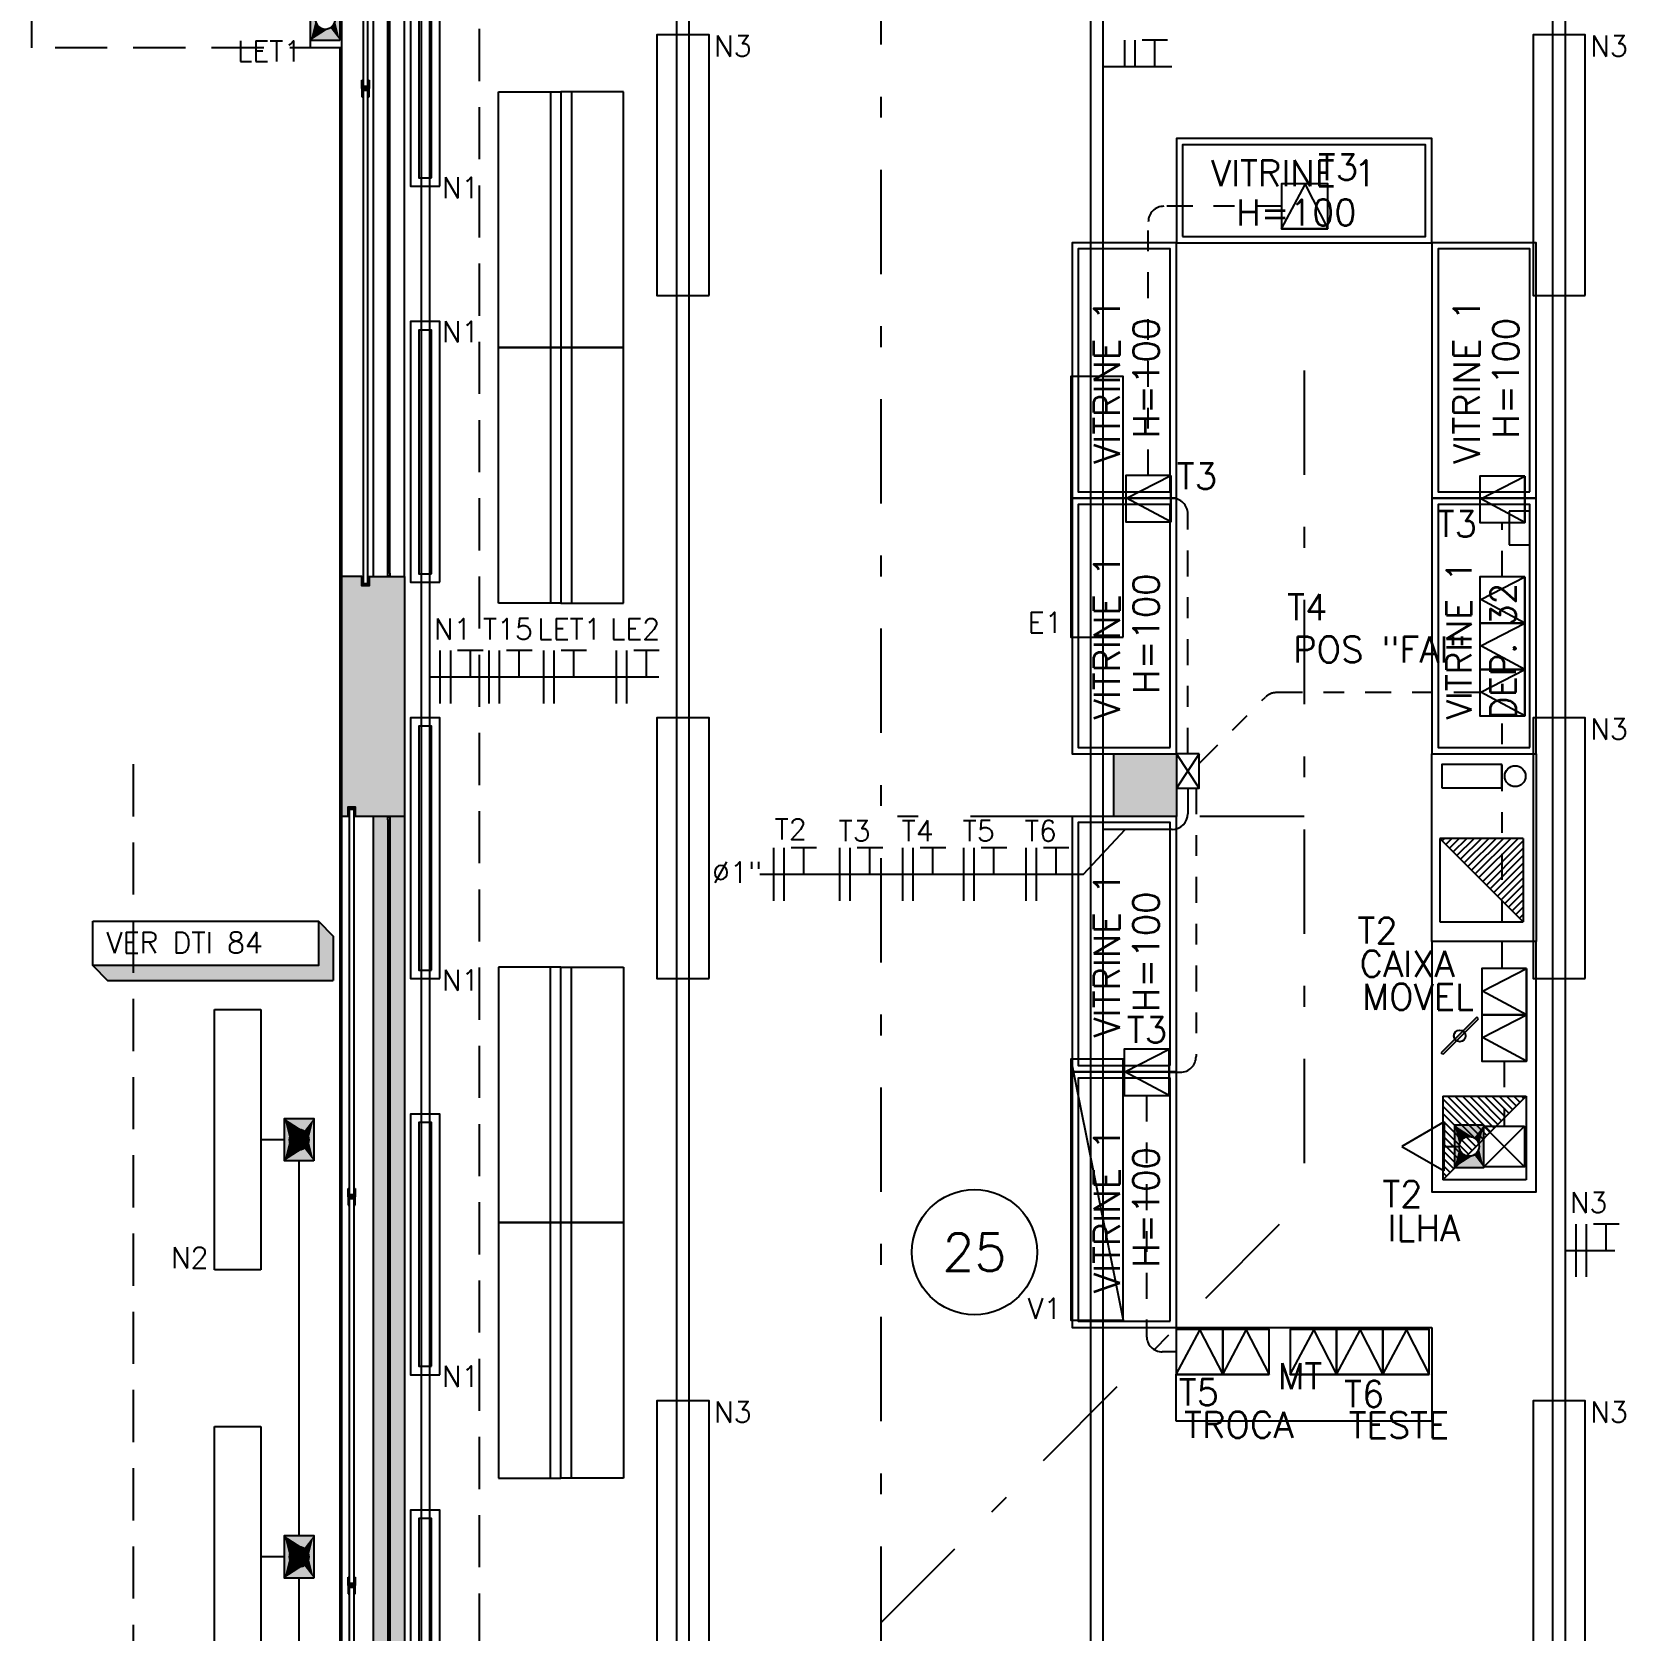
# Model space of a CAD drawing. Header units: metres. Extents: x -367 to 368, y -238 to 226.
# Drawn here: x 198.51 to 206.15, y 207.45 to 215.11 of the extents above; entities that cross this region are included whole.
import ezdxf
from ezdxf.enums import TextEntityAlignment as Align

# ---------------------------------------------------------------- set-up
doc = ezdxf.new("R2010")
doc.units = ezdxf.units.M
for name, pattern in [('DASHDOT2', [0.5, 0.25, -0.125, 0, -0.125]), ('LA_BAU_BASES GERAIS_R00$0$LA_BAU_FACHADAS_R01$0$DASHED2', [0.375, 0.25, -0.125]), ('LA_BAU_MERC_R01$0$DASHDOT', [1, 0.5, -0.25, 0, -0.25])]:
    doc.linetypes.add(name, pattern=pattern)
for name, color, linetype in [('A-SIMBELET', 10, 'Continuous'), ('A-TOMADA', 10, 'Continuous'), ('BAS_ILUM_R02$0$ARQ-HAC-251', 7, 'Continuous'), ('ELE-ELÉTRICA', 160, 'Continuous'), ('ELETRICA', 160, 'Continuous'), ('INDICACAO_CIRCUITO', 10, 'Continuous'), ('LA_BAU_BASES GERAIS_R00$0$base', 253, 'Continuous'), ('LA_BAU_LUM TÉRREO_R02$0$ARQ-HAC-251', 251, 'Continuous'), ('LA_BAU_LUM TÉRREO_R02$0$ARQ-LUM', 2, 'Continuous'), ('LA_BAU_MERC_R01$0$ARQ-MOB', 8, 'Continuous')]:
    doc.layers.add(name, color=color, linetype=linetype)
doc.styles.add('LA_BAU_BASES GERAIS_R00$0$LA_BAU_MERC_R01$0$R40-125-RS', font='romans.shx', dxfattribs={"height": 0.1248})
doc.styles.add('LA_BAU_BASES GERAIS_R00$0$LA_BAU_MERC_R01$0$RS50', font='ROMANS', dxfattribs={"height": 0.12})
doc.styles.add('LA_BAU_BASES GERAIS_R00$0$LA_BAU_MERC_R01$0$RS80', font='ROMANS', dxfattribs={"height": 0.18})
doc.styles.add('LA_BAU_BASES GERAIS_R00$0$R60-125-RS', font='romans.shx', dxfattribs={"height": 0.19})
doc.styles.add('LA_BAU_BASES GERAIS_R00$0$R80-100-RS', font='romans.shx', dxfattribs={"height": 0.203})
doc.styles.add('LA_BAU_MERC_R01$0$RS80', font='ROMANS', dxfattribs={"height": 0.18})
doc.styles.get("Standard").update_dxf_attribs({"font": 'romans.shx'})
doc.linetypes.add('ZIGZAG', pattern='A,0.00254,-5.08,[131,ltypeshp.shx,S=5.08,R=0,X=-5.08,Y=0],-10.16,[131,ltypeshp.shx,S=5.08,R=180,X=5.08,Y=0],-5.08', length=20.32254)

# ---------------------------------------------------------------- blocks, each defined once
blk = doc.blocks.new('LA_BAU_BASES GERAIS_R00$0$LA_BAU_ALVENARIA TÉRREO_R01$0$mainel')
for p, q in [((244.8023, 177.711), (244.7623, 177.711)), ((244.7623, 177.711), (244.7623, 177.709)), ((244.7623, 177.709), (244.8423, 177.709)), ((244.7623, 177.709), (244.7623, 177.709)), ((244.7623, 177.709), (244.8003, 177.709)), ((244.8423, 177.679), (244.7623, 177.679)), ((244.8003, 177.679), (244.7623, 177.679)), ((244.7623, 177.679), (244.7623, 177.677)), ((244.7623, 177.677), (244.8023, 177.677)), ((244.8003, 177.709), (244.8003, 177.679)), ((244.8023, 177.677), (244.8023, 177.711)), ((244.8023, 177.711), (244.8423, 177.711)), ((244.8023, 177.677), (244.8023, 177.709)), ((244.8423, 177.677), (244.8023, 177.677)), ((244.8043, 177.709), (244.8043, 177.679)), ((244.8423, 177.709), (244.8043, 177.709)), ((244.8043, 177.679), (244.8423, 177.679)), ((244.8423, 177.711), (244.8423, 177.709)), ((244.8423, 177.679), (244.8423, 177.677))]:
    blk.add_line(p, q)
blk = doc.blocks.new('LA_BAU_BASES GERAIS_R00$0$LA_BAU_ALVENARIA TÉRREO_R01')
at = {"layer": 'LA_BAU_BASES GERAIS_R00$0$base', "linetype": 'Continuous'}
h = blk.add_hatch(color=256, dxfattribs=at)
h.dxf.hatch_style = 1
h.paths.add_polyline_path([(200.3, 212.5), (200.13, 212.5), (200.13, 212.455), (200.096, 212.455), (200.096, 212.5), (200, 212.5), (200, 211.35), (200.03, 211.35), (200.03, 211.395), (200.064, 211.395), (200.064, 211.35), (200.3, 211.35)])
h = blk.add_hatch(color=256, dxfattribs=at)
h.dxf.hatch_style = 1
h.paths.add_polyline_path([(204, 211.65), (203.7, 211.65), (203.7, 211.35), (204, 211.35)])
h = blk.add_hatch(dxfattribs=at)
h.set_pattern_fill('AR-SAND', color=256, scale=0.001)
h.paths.add_polyline_path([(200.3, 211.35), (200.23, 211.35), (200.23, 200.25), (200.3, 200.25)])
h.paths.add_polyline_path([(200.22, 211.35), (200.15, 211.35), (200.15, 200.25), (200.22, 200.25)])
at = {"layer": 'LA_BAU_BASES GERAIS_R00$0$base', "linetype": 'LA_BAU_BASES GERAIS_R00$0$LA_BAU_FACHADAS_R01$0$DASHED2'}
for p, q in [((200.66, 200.25), (200.66, 222.145)), ((198.5141, 215.035), (198.5141, 220.635)), ((200, 215.035), (198.5141, 215.035)), ((199, 211.6), (199, 200))]:
    blk.add_line(p, q, dxfattribs=at)
at = {"layer": 'LA_BAU_BASES GERAIS_R00$0$base', "linetype": 'Continuous'}
for p, q in [((200, 200.25), (200, 221.92)), ((200.22, 212.515), (200.22, 215.53)), ((200.23, 212.515), (200.23, 215.53)), ((199.99, 215.035), (199.99, 200)), ((200.096, 212.5), (200, 212.5)), ((200.128, 212.5), (200.3, 212.5)), ((200.15, 211.35), (200.15, 200.25)), ((200.22, 211.335), (200.22, 200.265)), ((200.23, 211.335), (200.23, 200.265)), ((200.3, 211.35), (200.3, 200.25))]:
    blk.add_line(p, q, dxfattribs=at)
at = {"layer": 'LA_BAU_BASES GERAIS_R00$0$base'}
for p, q in [((200.103, 214.85), (200.123, 214.85)), ((200.123, 214.83), (200.103, 214.83)), ((200.037, 209.5367), (200.057, 209.5367)), ((200.057, 209.5167), (200.037, 209.5167)), ((200.037, 207.6734), (200.057, 207.6734)), ((200.057, 207.6534), (200.037, 207.6534))]:
    blk.add_line(p, q, dxfattribs=at)
at = {"layer": 'LA_BAU_BASES GERAIS_R00$0$base', "linetype": 'LA_BAU_BASES GERAIS_R00$0$LA_BAU_FACHADAS_R01$0$DASHED2'}
blk.add_lwpolyline([(199.99, 220.635), (199.99, 215.035), (199.85, 215.035), (199.85, 220.635), (199.99, 220.635)], dxfattribs=at)
at = {"layer": 'LA_BAU_BASES GERAIS_R00$0$base'}
for points in [[(200.103, 214.85), (200.103, 217.21)], [(200.123, 217.21), (200.123, 214.85)], [(200.123, 214.83), (200.123, 212.465), (200.103, 212.465), (200.103, 214.83)], [(200.037, 209.5367), (200.037, 211.385), (200.057, 211.385), (200.057, 209.5367)], [(200.037, 207.6734), (200.037, 209.5167)], [(200.057, 209.5167), (200.057, 207.6734)], [(200.037, 205.8101), (200.037, 207.6534)], [(200.057, 207.6534), (200.057, 205.8101)]]:
    blk.add_lwpolyline(points, dxfattribs=at)
at = {"layer": 'LA_BAU_BASES GERAIS_R00$0$base', "linetype": 'Continuous'}
for points in [[(200.3, 212.5), (200.3, 215.545), (200.15, 215.545), (200.15, 212.5)], [(200.03, 211.35), (200, 211.35), (200, 212.5), (200, 212.5)], [(200.3, 212.5), (200.3, 212.5), (200.3, 211.35), (200.064, 211.35)], [(200.13, 212.5), (200.13, 212.455), (200.096, 212.455), (200.096, 212.5), (200.098, 212.5), (200.098, 212.457), (200.128, 212.457), (200.128, 212.5), (200.13, 212.5)], [(200.03, 211.35), (200.03, 211.395), (200.064, 211.395), (200.064, 211.35), (200.062, 211.35), (200.062, 211.393), (200.032, 211.393), (200.032, 211.35), (200.03, 211.35)]]:
    blk.add_lwpolyline(points, dxfattribs=at)
for points in [[(200.23, 212.515), (200.23, 212.5015), (200.22, 212.5015), (200.22, 212.515), (200.2185, 212.515), (200.2185, 212.5), (200.2315, 212.5), (200.2315, 212.515)], [(203.7, 211.65), (204, 211.65), (204, 211.35), (203.7, 211.35)], [(200.22, 211.335), (200.22, 211.3485), (200.23, 211.3485), (200.23, 211.335), (200.2315, 211.335), (200.2315, 211.35), (200.2185, 211.35), (200.2185, 211.335)]]:
    blk.add_lwpolyline(points, close=True, dxfattribs=at)
at = {"layer": 'LA_BAU_BASES GERAIS_R00$0$base', "rotation": 90}
for p in [(377.807, -29.9623), (377.741, -35.2756), (377.741, -37.1389)]:
    blk.add_blockref('LA_BAU_BASES GERAIS_R00$0$LA_BAU_ALVENARIA TÉRREO_R01$0$mainel', p, dxfattribs=at)
blk = doc.blocks.new('LA_BAU_BASES GERAIS_R00$0$LA_BAU_MERC_R01')
at = {"layer": 'LA_BAU_BASES GERAIS_R00$0$base'}
h = blk.add_hatch(dxfattribs=at)
h.set_pattern_fill('ANSI31', color=256, scale=0.2, angle=809.99989, style=0)
h.set_pattern_definition([(224.99989, (167.596398, 228.532855), (-0.017677637, 0.017677702), [])])
h.paths.add_polyline_path([(205.6624, 210.8446), (205.6624, 211.2446), (205.2624, 211.2446)])
at = {"layer": 'LA_BAU_BASES GERAIS_R00$0$base', "ltscale": 0.2}
h = blk.add_hatch(dxfattribs=at)
h.set_pattern_fill('ANSI31', color=256, scale=0.2, angle=990.00015, style=0)
h.set_pattern_definition([(314.99985, (243.343287, 227.296062), (0.017677715, 0.017677624), [])])
h.paths.add_polyline_path([(205.2772, 209.608), (205.2772, 210.008), (205.6772, 210.008)])
at = {"layer": 'LA_BAU_BASES GERAIS_R00$0$base'}
for p, q in [((200.75, 213.5975), (200.75, 214.8225)), ((200.75, 214.8225), (201.05, 214.8225)), ((201, 214.8225), (201, 213.5975)), ((201.35, 214.8225), (201.05, 214.8225)), ((201.05, 214.8225), (201.05, 213.5975)), ((201.05, 214.8225), (201.05, 213.5975)), ((201.1, 214.8225), (201.1, 213.5975)), ((201.35, 213.5975), (201.35, 214.8225)), ((200.75, 212.3725), (200.75, 213.5975)), ((200.75, 213.5975), (201.05, 213.5975)), ((201.05, 213.5975), (200.75, 213.5975)), ((201, 213.5975), (201, 212.3725)), ((201.35, 213.5975), (201.05, 213.5975)), ((201.05, 213.5975), (201.05, 212.3725)), ((201.05, 213.5975), (201.35, 213.5975)), ((201.05, 213.5975), (201.05, 212.3725)), ((201.1, 213.5975), (201.1, 212.3725)), ((201.35, 212.3725), (201.35, 213.5975)), ((205.6949, 212.8129), (205.5961, 212.8129)), ((205.5961, 212.8129), (205.5961, 212.6515)), ((205.6949, 212.6515), (205.6949, 212.8129)), ((205.5961, 212.6515), (205.6949, 212.6515)), ((201.05, 212.3725), (200.75, 212.3725)), ((201.05, 212.3725), (201.35, 212.3725)), ((205.2624, 211.2446), (205.2624, 210.8446)), ((205.2624, 211.2446), (205.6624, 210.8446)), ((205.6624, 211.2446), (205.2624, 211.2446)), ((205.6624, 211.2446), (205.6624, 210.8446)), ((205.2624, 210.8446), (205.6624, 210.8446)), ((201.05, 210.6275), (200.75, 210.6275)), ((200.75, 210.6275), (200.75, 209.4025)), ((201, 209.4025), (201, 210.6275)), ((201.05, 210.6275), (201.35, 210.6275)), ((201.05, 209.4025), (201.05, 210.6275)), ((201.05, 209.4025), (201.05, 210.6275)), ((201.1, 209.4025), (201.1, 210.6275)), ((201.35, 210.6275), (201.35, 209.4025)), ((200.75, 209.4025), (201.05, 209.4025)), ((201.05, 209.4025), (200.75, 209.4025)), ((200.75, 209.4025), (200.75, 208.1775)), ((201, 208.1775), (201, 209.4025)), ((201.35, 209.4025), (201.05, 209.4025)), ((201.05, 209.4025), (201.35, 209.4025)), ((201.05, 208.1775), (201.05, 209.4025)), ((201.05, 208.1775), (201.05, 209.4025)), ((201.1, 208.1775), (201.1, 209.4025)), ((201.35, 209.4025), (201.35, 208.1775)), ((203.9999, 208.45), (204, 208.9)), ((204, 208.9), (205.225, 208.8999)), ((205.225, 208.8999), (205.2249, 208.4499)), ((205.2249, 208.4499), (203.9999, 208.45)), ((200.75, 208.1775), (201.05, 208.1775)), ((201.35, 208.1775), (201.05, 208.1775))]:
    blk.add_line(p, q, dxfattribs=at)
at = {"layer": 'LA_BAU_BASES GERAIS_R00$0$base', "ltscale": 0.2}
for p, q in [((205.4404, 210.387), (205.2693, 210.2159)), ((205.396, 210.3268), (205.4483, 210.3791)), ((205.4483, 210.3791), (205.4404, 210.387)), ((205.396, 210.3268), (205.2772, 210.208)), ((205.2772, 210.208), (205.2693, 210.2159)), ((205.2772, 210.008), (205.6772, 210.008)), ((205.6772, 210.008), (205.2772, 209.608)), ((205.2772, 210.008), (205.2772, 209.608)), ((205.6772, 210.008), (205.6772, 209.608)), ((205.6772, 209.608), (205.2772, 209.608))]:
    blk.add_line(p, q, dxfattribs=at)
at = {"layer": 'LA_BAU_BASES GERAIS_R00$0$base'}
for points in [[(204, 214.1), (205.225, 214.1), (205.225, 214.6), (204, 214.6)], [(204.03, 214.13), (205.195, 214.13), (205.195, 214.57), (204.03, 214.57)], [(204, 212.875), (204, 214.1), (203.5, 214.1), (203.5, 212.875)], [(203.97, 212.905), (203.97, 214.07), (203.53, 214.07), (203.53, 212.905)], [(205.725, 212.875), (205.725, 214.1), (205.225, 214.1), (205.225, 212.875)], [(205.695, 212.905), (205.695, 214.07), (205.255, 214.07), (205.255, 212.905)], [(204, 211.65), (204, 212.875), (203.5, 212.875), (203.5, 211.65)], [(203.97, 211.68), (203.97, 212.845), (203.53, 212.845), (203.53, 211.68)], [(205.725, 211.65), (205.725, 212.875), (205.225, 212.875), (205.225, 211.65)], [(205.695, 211.68), (205.695, 212.845), (205.255, 212.845), (205.255, 211.68)], [(205.225, 211.65), (205.725, 211.65), (205.725, 210.75), (205.225, 210.75)], [(205.275, 211.485), (205.275, 211.6), (205.558, 211.6), (205.558, 211.485)], [(204, 210.125), (204, 211.35), (203.5, 211.35), (203.5, 210.125)], [(203.97, 210.155), (203.97, 211.32), (203.53, 211.32), (203.53, 210.155)], [(204, 208.9), (204, 210.125), (203.5, 210.125), (203.5, 208.9)], [(203.97, 208.93), (203.97, 210.095), (203.53, 210.095), (203.53, 208.93)]]:
    blk.add_lwpolyline(points, close=True, dxfattribs=at)
at = {"layer": 'LA_BAU_BASES GERAIS_R00$0$base', "ltscale": 0.2}
blk.add_lwpolyline([(205.725, 210.75), (205.225, 210.75), (205.225, 209.55), (205.725, 209.55)], close=True, dxfattribs=at)
at = {"layer": 'LA_BAU_BASES GERAIS_R00$0$base'}
blk.add_circle((205.6244, 211.5425), 0.05, dxfattribs=at)
at = {"layer": 'LA_BAU_BASES GERAIS_R00$0$base', "ltscale": 0.2}
blk.add_circle((205.3588, 210.2975), 0.0281, dxfattribs=at)
at = {"layer": 'LA_BAU_BASES GERAIS_R00$0$base'}
for s, height, rotation, style, p in [('VITRINE 1', 0.1248, 359.99949, 'LA_BAU_BASES GERAIS_R00$0$LA_BAU_MERC_R01$0$R40-125-RS', (204.1658, 214.3709)), ('H=100', 0.1248, 359.99949, 'LA_BAU_BASES GERAIS_R00$0$LA_BAU_MERC_R01$0$R40-125-RS', (204.2866, 214.1829)), ('VITRINE 1', 0.1248, 89.99949, 'LA_BAU_BASES GERAIS_R00$0$LA_BAU_MERC_R01$0$R40-125-RS', (203.7291, 213.0408)), ('VITRINE 1', 0.1248, 89.99949, 'LA_BAU_BASES GERAIS_R00$0$LA_BAU_MERC_R01$0$R40-125-RS', (205.4541, 213.0408)), ('H=100', 0.1248, 89.99949, 'LA_BAU_BASES GERAIS_R00$0$LA_BAU_MERC_R01$0$R40-125-RS', (203.9171, 213.1616)), ('H=100', 0.1248, 89.99949, 'LA_BAU_BASES GERAIS_R00$0$LA_BAU_MERC_R01$0$R40-125-RS', (205.642, 213.1615)), ('VITRINE 1', 0.1248, 89.99949, 'LA_BAU_BASES GERAIS_R00$0$LA_BAU_MERC_R01$0$R40-125-RS', (203.7291, 211.8158)), ('VITRINE 1', 0.12, 89.99949, 'LA_BAU_BASES GERAIS_R00$0$LA_BAU_MERC_R01$0$RS50', (205.4154, 211.8158)), ('H=100', 0.1248, 89.99949, 'LA_BAU_BASES GERAIS_R00$0$LA_BAU_MERC_R01$0$R40-125-RS', (203.9171, 211.9366)), ('DEP. 32', 0.12, 89.99949, 'LA_BAU_BASES GERAIS_R00$0$LA_BAU_MERC_R01$0$RS50', (205.6267, 211.8158)), ('VITRINE 1', 0.1248, 89.99949, 'LA_BAU_BASES GERAIS_R00$0$LA_BAU_MERC_R01$0$R40-125-RS', (203.7291, 210.2908)), ('H=100', 0.1248, 89.99949, 'LA_BAU_BASES GERAIS_R00$0$LA_BAU_MERC_R01$0$R40-125-RS', (203.917, 210.4116)), ('VITRINE 1', 0.1248, 89.99949, 'LA_BAU_BASES GERAIS_R00$0$LA_BAU_MERC_R01$0$R40-125-RS', (203.7291, 209.0658)), ('H=100', 0.1248, 89.99949, 'LA_BAU_BASES GERAIS_R00$0$LA_BAU_MERC_R01$0$R40-125-RS', (203.917, 209.1866)), ('MT', 0.1248, 359.9966, 'LA_BAU_BASES GERAIS_R00$0$LA_BAU_MERC_R01$0$R40-125-RS', (204.4858, 208.6038))]:
    blk.add_text(s, height=height, rotation=rotation, dxfattribs=dict(at, style=style)).set_placement(p)
at = {"layer": 'LA_BAU_BASES GERAIS_R00$0$base', "text_generation_flag": 4}
for tag, height, rotation, style, p in [('CD H=1.45', 0.12, 180, 'LA_BAU_BASES GERAIS_R00$0$LA_BAU_MERC_R01$0$RS80', (261.7377, 205.5486)), ('CD H=1.45', 0.12, 180, 'LA_BAU_BASES GERAIS_R00$0$LA_BAU_MERC_R01$0$RS80', (262.989, 205.5486)), ('CD H=2.25', 0.1248, 270, 'LA_BAU_BASES GERAIS_R00$0$LA_BAU_MERC_R01$0$R40-125-RS', (266.1703, 203.6629)), ('CD H=1.45', 0.12, 180, 'LA_BAU_BASES GERAIS_R00$0$LA_BAU_MERC_R01$0$RS80', (261.3541, 202.8262)), ('CD H=1.45', 0.12, 180, 'LA_BAU_BASES GERAIS_R00$0$LA_BAU_MERC_R01$0$RS80', (262.6054, 202.8262)), ('CD H=1.45', 0.12, 180, 'LA_BAU_BASES GERAIS_R00$0$LA_BAU_MERC_R01$0$RS80', (263.8567, 202.8262)), ('CD H=1.45', 0.12, 180, 'LA_BAU_BASES GERAIS_R00$0$LA_BAU_MERC_R01$0$RS80', (265.108, 202.8262))]:
    blk.add_attdef(tag, text='', height=height, rotation=rotation, dxfattribs=dict(at, style=style)).set_placement(p, align=Align.MIDDLE)
at = {"layer": 'LA_BAU_BASES GERAIS_R00$0$base', "style": 'LA_BAU_BASES GERAIS_R00$0$LA_BAU_MERC_R01$0$RS80', "text_generation_flag": 4}
for p in [(261.764, 204.8962), (263.0153, 204.8962)]:
    blk.add_attdef('CD H=1.45', text='', height=0.12, dxfattribs=at).set_placement(p, align=Align.MIDDLE)
at = {"layer": 'LA_BAU_BASES GERAIS_R00$0$base', "style": 'LA_BAU_BASES GERAIS_R00$0$LA_BAU_MERC_R01$0$R40-125-RS'}
for p in [(246.2431, 203.0982), (247.3931, 203.0982), (248.5431, 203.0982), (249.6931, 203.0982), (250.8431, 203.0982), (246.2431, 202.3182), (247.3931, 202.3182), (248.5431, 202.3182), (249.6931, 202.3182), (250.8431, 202.3182)]:
    blk.add_attdef('TIPO', text='', height=0.1248, rotation=180, dxfattribs=at).set_placement(p, align=Align.MIDDLE)
blk = doc.blocks.new('LA_BAU_BASES GERAIS_R00')
at = {"layer": 'LA_BAU_BASES GERAIS_R00$0$base'}
for name in ['LA_BAU_BASES GERAIS_R00$0$LA_BAU_MERC_R01', 'LA_BAU_BASES GERAIS_R00$0$LA_BAU_ALVENARIA TÉRREO_R01']:
    blk.add_blockref(name, (0, 0), dxfattribs=at)
at = {"layer": 'LA_BAU_BASES GERAIS_R00$0$base', "style": 'LA_BAU_BASES GERAIS_R00$0$R60-125-RS'}
for p in [(242.7816, 218.9192), (358.6366, 192.9642)]:
    blk.add_attdef('S', text='', height=0.19, rotation=90, dxfattribs=at).set_placement(p, align=Align.MIDDLE_CENTER)
at = {"layer": 'LA_BAU_BASES GERAIS_R00$0$base', "style": 'LA_BAU_BASES GERAIS_R00$0$R80-100-RS'}
blk.add_attdef('ACESSO', text='', height=0.203, dxfattribs=at).set_placement((365.9223, 191.9868), align=Align.TOP_CENTER)
at = {"layer": 'LA_BAU_BASES GERAIS_R00$0$base', "style": 'LA_BAU_BASES GERAIS_R00$0$R60-125-RS'}
blk.add_attdef('S', text='', height=0.19, dxfattribs=at).set_placement((266.1142, 180.9134), align=Align.MIDDLE_CENTER)
blk = doc.blocks.new('LA_BAU_LUM TÉRREO_R02$0$LUMINARIA EMBUTIDA CAIXA COBRE ROLO')
at = {"color": 7}
for points in [[(0, 0), (1.2494, 0), (1.2494, 0.1408), (0, 0.1408)], [(0.0402, 0.0402), (1.2092, 0.0402), (1.2092, 0.1006), (0.0402, 0.1006)]]:
    blk.add_lwpolyline(points, close=True, dxfattribs=at)
blk = doc.blocks.new('A$C716F59AC')
at = {"color": 7}
for p, q in [((-67.3612, 31.2353), (-67.3612, 32.4847)), ((-67.3612, 32.4847), (-67.1388, 32.4847)), ((-67.1388, 32.4847), (-67.1388, 31.2353)), ((-67.1388, 31.2353), (-67.3612, 31.2353)), ((-67.3612, 29.2353), (-67.3612, 30.4847)), ((-67.3612, 30.4847), (-67.1388, 30.4847)), ((-67.1388, 30.4847), (-67.1388, 29.2353))]:
    blk.add_line(p, q, dxfattribs=at)
at = {"layer": 'LA_BAU_LUM TÉRREO_R02$0$ARQ-HAC-251', "color": 160}
for p, q in [((-65.145, 22.569), (-65.145, 44.205)), ((-65.085, 22.569), (-65.085, 44.205)), ((-63.16, 22.569), (-63.16, 44.205)), ((-63.1, 22.569), (-63.1, 44.205)), ((-60.945, 22.569), (-60.945, 44.205)), ((-60.885, 22.569), (-60.885, 44.205))]:
    blk.add_line(p, q, dxfattribs=at)
at = {"layer": 'LA_BAU_LUM TÉRREO_R02$0$ARQ-HAC-251'}
blk.add_line((-63.1, 27.6482), (-63.1, 44.205), dxfattribs=at)
at = {"layer": 'LA_BAU_LUM TÉRREO_R02$0$ARQ-HAC-251', "color": 7}
blk.add_line((-60.945, 26.7528), (-60.945, 32.5146), dxfattribs=at)
at = {"layer": 'LA_BAU_LUM TÉRREO_R02$0$ARQ-LUM', "color": 7}
blk.add_line((-63.255, 32.2453), (-63.005, 30.9953), dxfattribs=at)
for points in [[(-64.99, 35.9065), (-64.99, 37.1565), (-65.24, 37.1565), (-65.24, 35.9065)], [(-64.99, 35.9065), (-64.99, 37.1565), (-65.24, 37.1565), (-65.24, 35.9065)], [(-60.79, 35.9065), (-60.79, 37.1565), (-61.04, 37.1565), (-61.04, 35.9065)], [(-60.79, 35.9065), (-60.79, 37.1565), (-61.04, 37.1565), (-61.04, 35.9065)], [(-63.005, 34.2694), (-63.005, 35.5194), (-63.255, 35.5194), (-63.255, 34.2694)], [(-63.005, 34.2694), (-63.005, 35.5194), (-63.255, 35.5194), (-63.255, 34.2694)], [(-64.99, 32.6323), (-64.99, 33.8824), (-65.24, 33.8824), (-65.24, 32.6323)], [(-64.99, 32.6323), (-64.99, 33.8824), (-65.24, 33.8824), (-65.24, 32.6323)], [(-60.79, 32.6323), (-60.79, 33.8824), (-61.04, 33.8824), (-61.04, 32.6323)], [(-60.79, 32.6323), (-60.79, 33.8824), (-61.04, 33.8824), (-61.04, 32.6323)], [(-63.005, 30.9953), (-63.005, 32.2453), (-63.255, 32.2453), (-63.255, 30.9953)], [(-63.005, 30.9953), (-63.005, 32.2453), (-63.255, 32.2453), (-63.255, 30.9953)], [(-63.005, 30.9953), (-63.005, 32.2453), (-63.255, 32.2453), (-63.255, 30.9953)], [(-63.005, 30.9953), (-63.005, 32.2453), (-63.255, 32.2453), (-63.255, 30.9953)], [(-64.99, 29.3582), (-64.99, 30.6082), (-65.24, 30.6082), (-65.24, 29.3582)], [(-64.99, 29.3582), (-64.99, 30.6082), (-65.24, 30.6082), (-65.24, 29.3582)], [(-60.79, 29.3582), (-60.79, 30.6082), (-61.04, 30.6082), (-61.04, 29.3582)], [(-60.79, 29.3582), (-60.79, 30.6082), (-61.04, 30.6082), (-61.04, 29.3582)]]:
    blk.add_lwpolyline(points, close=True, dxfattribs=at)
for points in [[(-63.005, 35.2694), (-63.005, 35.5194), (-63.255, 35.5194), (-63.005, 35.2694)], [(-63.005, 30.9953), (-63.005, 32.2453), (-63.255, 32.2453), (-63.005, 30.9953)]]:
    blk.add_solid(points, dxfattribs=at)
at = {"layer": 'LA_BAU_LUM TÉRREO_R02$0$ARQ-LUM', "color": 7, "rotation": 90}
for p in [(-66.28, 36.4316), (-66.28, 34.5322), (-66.28, 32.6328), (-66.28, 30.7334), (-66.28, 28.834)]:
    blk.add_blockref('LA_BAU_LUM TÉRREO_R02$0$LUMINARIA EMBUTIDA CAIXA COBRE ROLO', p, dxfattribs=at)
blk = doc.blocks.new('CXPISO')
at = {"color": 10}
for p, q in [((-0.15, -0.15), (0.15, 0.15)), ((-0.15, 0.15), (0.15, -0.15))]:
    blk.add_line(p, q, dxfattribs=at)
blk.add_lwpolyline([(-0.15, 0.15), (-0.15, -0.15), (0.15, -0.15), (0.15, 0.15)], close=True, dxfattribs=at)
blk = doc.blocks.new('A$C38493B1E')
at = {"layer": 'A-TOMADA'}
for p, q in [((0.2706, 0.1172), (0.0677, 0.2344)), ((0.0677, 0.2344), (0.0677, 0))]:
    blk.add_line(p, q, dxfattribs=at)
at = {"layer": 'A-TOMADA', "color": 10}
for p, q in [((0.0677, 0.1172), (0, 0.1172)), ((0.0677, 0), (0.2706, 0.1172)), ((0.0677, 0), (0.0677, 0.1172))]:
    blk.add_line(p, q, dxfattribs=at)
blk = doc.blocks.new('CD')
at = {"color": 10}
blk.add_lwpolyline([(0.15, 0.1085), (0, 0.1085), (0, -0.1085), (0.15, -0.1085)], close=True, dxfattribs=at)
blk.add_circle((0.075, 0), 0.0507, dxfattribs=at)
at = {"color": 10, "linetype": 'Continuous'}
for points in [[(0.0243, 0), (0, 0.1085), (0, -0.1085)], [(0.025, 0.0088), (0, 0.1085), (0.0243, 0)], [(0.0273, 0.0174), (0, 0.1085), (0.025, 0.0088)], [(0.0311, 0.0254), (0, 0.1085), (0.0273, 0.0174)], [(0.0361, 0.0326), (0, 0.1085), (0.0311, 0.0254)], [(0.0424, 0.0389), (0, 0.1085), (0.0361, 0.0326)], [(0.0496, 0.0439), (0, 0.1085), (0.0424, 0.0389)], [(0.0576, 0.0477), (0, 0.1085), (0.0496, 0.0439)], [(0.0662, 0.05), (0, 0.1085), (0.0576, 0.0477)], [(0.075, 0.0507), (0, 0.1085), (0.0662, 0.05)], [(0.0838, 0.05), (0, 0.1085), (0.075, 0.0507)], [(0.0924, 0.0477), (0, 0.1085), (0.0838, 0.05)], [(0.1004, 0.0439), (0, 0.1085), (0.0924, 0.0477)], [(0.15, 0.1085), (0, 0.1085), (0.1004, 0.0439)], [(0.15, 0.1085), (0.1004, 0.0439), (0.1076, 0.0389)], [(0.15, 0.1085), (0.1076, 0.0389), (0.1139, 0.0326)], [(0.15, 0.1085), (0.1139, 0.0326), (0.1189, 0.0254)], [(0.15, 0.1085), (0.1189, 0.0254), (0.1227, 0.0174)], [(0.15, 0.1085), (0.1227, 0.0174), (0.125, 0.0088)], [(0.15, 0.1085), (0.125, 0.0088), (0.1257, 0)], [(0.15, 0.1085), (0.1257, 0), (0.15, -0.1085)], [(0.025, -0.0088), (0.0243, 0), (0, -0.1085)], [(0.0273, -0.0174), (0.025, -0.0088), (0, -0.1085)], [(0.0311, -0.0254), (0.0273, -0.0174), (0, -0.1085)], [(0.0361, -0.0326), (0.0311, -0.0254), (0, -0.1085)], [(0.0424, -0.0389), (0.0361, -0.0326), (0, -0.1085)], [(0.0496, -0.0439), (0.0424, -0.0389), (0, -0.1085)], [(0.0576, -0.0477), (0.0496, -0.0439), (0, -0.1085)], [(0.1004, -0.0439), (0.0924, -0.0477), (0, -0.1085)], [(0.15, -0.1085), (0.1004, -0.0439), (0, -0.1085)], [(0.0662, -0.05), (0.0576, -0.0477), (0, -0.1085)], [(0.0924, -0.0477), (0.0838, -0.05), (0, -0.1085)], [(0.075, -0.0507), (0.0662, -0.05), (0, -0.1085)], [(0.0838, -0.05), (0.075, -0.0507), (0, -0.1085)], [(0.15, -0.1085), (0.1076, -0.0389), (0.1004, -0.0439)], [(0.15, -0.1085), (0.1139, -0.0326), (0.1076, -0.0389)], [(0.15, -0.1085), (0.1189, -0.0254), (0.1139, -0.0326)], [(0.15, -0.1085), (0.1227, -0.0174), (0.1189, -0.0254)], [(0.15, -0.1085), (0.125, -0.0088), (0.1227, -0.0174)], [(0.15, -0.1085), (0.1257, 0), (0.125, -0.0088)]]:
    blk.add_solid(points, dxfattribs=at)
blk = doc.blocks.new('LA_BAU_MERC_R01$0$BOLA')
blk.add_circle((0.3, 0), 0.3)
at = {"style": 'LA_BAU_MERC_R01$0$RS80'}
blk.add_attdef('NUMERO', text='', height=0.18, dxfattribs=at).set_placement((0.3, 0), align=Align.MIDDLE)
blk = doc.blocks.new('A$C22FC1C22')
at = {"layer": 'LA_BAU_MERC_R01$0$ARQ-MOB', "linetype": 'LA_BAU_MERC_R01$0$DASHDOT'}
for p, q in [((1.835, 5.655), (1.835, 14.755)), ((3.8625, 12.8925), (3.8625, 8.9175)), ((3.8625, 10.755), (1.835, 10.755)), ((1.835, 6.89), (3.8625, 8.9175))]:
    blk.add_line(p, q, dxfattribs=at)
at = {"layer": 'LA_BAU_MERC_R01$0$ARQ-MOB'}
blk.add_blockref('LA_BAU_MERC_R01$0$BOLA', (1.9823, 8.6659), dxfattribs=at).add_auto_attribs({'NUMERO': '25'})

msp = doc.modelspace()

# ---------------------------------------------------------------- hatches: boundary and pattern name
at = {"layer": 'ELETRICA'}
for color, points in [(4, [(198.877, 210.5637), (199.9587, 210.5637), (199.9587, 210.7763), (199.888, 210.847), (199.888, 210.6344), (198.8063, 210.6344)]), (10, [(199.7472, 209.8, 1), (199.8423, 209.8, 1)]), (10, [(199.7472, 207.8, 1), (199.8423, 207.8, 1)])]:
    msp.add_hatch(color=color, dxfattribs=at).paths.add_polyline_path(points)

# ---------------------------------------------------------------- linework, layer by layer
at = {"layer": 'BAS_ILUM_R02$0$ARQ-HAC-251', "color": 160}
msp.add_line((199.7948, 205.9017), (199.7948, 207.6983), dxfattribs=at)
at = {"layer": 'ELE-ELÉTRICA', "color": 160}
for p, q in [((200.3796, 222.145), (200.3796, 200.25)), ((200.4196, 222.145), (200.4196, 200.25)), ((204.11, 211.65), (204, 211.485)), ((204.11, 211.485), (204, 211.65)), ((204.055, 211.485), (204.055, 211.3623)), ((203.98, 211.2873), (203.65, 211.2873)), ((199.7948, 207.9017), (199.7948, 209.6983))]:
    msp.add_line(p, q, dxfattribs=at)
at = {"layer": 'ELE-ELÉTRICA', "color": 20}
for p, q in [((203.7531, 214.945, 0), (203.7531, 215.0717, 0)), ((203.803, 214.945, 0), (203.803, 215.0717, 0)), ((200.4714, 211.8915), (200.4714, 212.1448)), ((200.5214, 211.8915), (200.5214, 212.1448)), ((200.706, 211.8915), (200.706, 212.1448)), ((200.756, 211.8915), (200.756, 212.1448)), ((200.9673, 211.8915), (200.9673, 212.1448)), ((201.0172, 211.8915), (201.0172, 212.1448)), ((201.3161, 211.8915), (201.3161, 212.1448)), ((201.3661, 211.8915), (201.3661, 212.1448)), ((202.0699, 210.9456), (202.0699, 211.1989)), ((202.1198, 210.9456), (202.1198, 211.1989)), ((202.3871, 210.9456), (202.3871, 211.1989)), ((202.4371, 210.9456), (202.4371, 211.1989)), ((202.5314, 211.0722), (202.5314, 211.1989)), ((202.6891, 210.9456), (202.6891, 211.1989)), ((202.739, 210.9456), (202.739, 211.1989)), ((202.8333, 211.0722), (202.8333, 211.1989)), ((202.9816, 210.9456), (202.9816, 211.1989)), ((203.0315, 210.9456), (203.0315, 211.1989)), ((203.1258, 211.0722), (203.1258, 211.1989)), ((203.2794, 210.9456), (203.2794, 211.1989)), ((203.3294, 210.9456), (203.3294, 211.1989)), ((203.4237, 211.0722), (203.4237, 211.1989)), ((205.9169, 209.1421, 0), (205.9169, 209.3954, 0)), ((205.9668, 209.1421, 0), (205.9668, 209.3954, 0))]:
    msp.add_line(p, q, dxfattribs=at)
at = {"layer": 'ELE-ELÉTRICA', "color": 20, "linetype": 'Continuous'}
for p, q in [((203.9583, 215.0717, 0), (203.8364, 215.0717, 0)), ((203.8973, 214.945, 0), (203.8973, 215.0717, 0)), ((200.6767, 212.1448), (200.5547, 212.1448)), ((200.6157, 212.0181), (200.6157, 212.1448)), ((200.9113, 212.1448), (200.7893, 212.1448)), ((200.8503, 212.0181), (200.8503, 212.1448)), ((201.1725, 212.1448), (201.0506, 212.1448)), ((201.1115, 212.0181), (201.1115, 212.1448)), ((201.5214, 212.1448), (201.3994, 212.1448)), ((201.4604, 212.0181), (201.4604, 212.1448)), ((202.2752, 211.1989), (202.1532, 211.1989)), ((202.2142, 211.0722), (202.2142, 211.1989)), ((202.5924, 211.1989), (202.4704, 211.1989)), ((202.8943, 211.1989), (202.7724, 211.1989)), ((203.1868, 211.1989), (203.0649, 211.1989)), ((203.4847, 211.1989), (203.3627, 211.1989)), ((206.1221, 209.3954, 0), (206.0001, 209.3954, 0)), ((206.0611, 209.2688, 0), (206.0611, 209.3954, 0))]:
    msp.add_line(p, q, dxfattribs=at)
at = {"layer": 'ELE-ELÉTRICA', "color": 2}
for p, q in [((203.65, 214.945, 0), (203.9788, 214.945, 0)), ((200.4196, 212.0181), (200.6562, 212.0181)), ((200.6562, 212.0181), (200.932, 212.0181)), ((200.932, 212.0181), (201.2195, 212.0181)), ((201.2195, 212.0181), (201.5195, 212.0181)), ((203.5556, 211.0722), (203.7546, 211.2873)), ((202.0032, 211.0722), (202.4443, 211.0722)), ((202.3415, 211.0722), (202.6633, 211.0722)), ((202.6435, 211.0722), (202.9653, 211.0722)), ((202.9119, 211.0722), (203.2338, 211.0722)), ((203.2338, 211.0722), (203.5556, 211.0722)), ((205.865, 209.2688, 0), (206.1016, 209.2688, 0))]:
    msp.add_line(p, q, dxfattribs=at)
at = {"layer": 'ELE-ELÉTRICA', "color": 210, "linetype": 'DASHDOT2', "ltscale": 0.5}
for p, q in [((204.5039, 214.2746), (203.9404, 214.2746)), ((203.8654, 212.984), (203.8654, 214.1996)), ((203.973, 212.875), (203.98, 212.875)), ((204.055, 211.65), (204.055, 212.8)), ((205.5626, 212.4986), (205.5626, 212.7582)), ((204.11, 211.6041), (204.427, 211.9211)), ((205.4549, 211.9431), (204.48, 211.9431)), ((205.5626, 210.6206), (205.5626, 211.832)), ((204.0943, 211.485), (204.0943, 210.1983)), ((205.5716, 210.1762), (205.5716, 209.8653)), ((203.9652, 210.1233), (204.0193, 210.1233)), ((203.8576, 210.0122), (203.8576, 208.8577)), ((203.9999, 208.7827), (203.9326, 208.7827))]:
    msp.add_line(p, q, dxfattribs=at)
at = {"layer": 'ELE-ELÉTRICA', "color": 10}
for points in [[(204.7261, 214.1669), (204.7261, 214.3823), (204.5039, 214.3823), (204.5039, 214.1669)], [(204.7261, 214.1669), (204.5039, 214.1669), (204.6171, 214.3783)], [(203.973, 212.984), (203.7577, 212.984), (203.7577, 212.7618), (203.973, 212.7618)], [(203.973, 212.984), (203.973, 212.7618), (203.7616, 212.875)], [(205.6703, 212.9804), (205.4549, 212.9804), (205.4549, 212.7582), (205.6703, 212.7582)], [(205.6703, 212.9804), (205.6703, 212.7582), (205.4589, 212.8714)], [(205.6703, 212.4986), (205.4549, 212.4986), (205.4549, 212.2764), (205.6703, 212.2764)], [(205.6703, 212.4986), (205.6703, 212.2764), (205.4589, 212.3895)], [(205.6703, 212.2764), (205.4549, 212.2764), (205.4549, 212.0542), (205.6703, 212.0542)], [(205.6703, 212.2764), (205.6703, 212.0542), (205.4589, 212.1673)], [(205.6703, 212.0542), (205.4549, 212.0542), (205.4549, 211.832), (205.6703, 211.832)], [(205.6703, 212.0542), (205.6703, 211.832), (205.4589, 211.9451)], [(205.6793, 210.6206), (205.464, 210.6206), (205.464, 210.3984), (205.6793, 210.3984)], [(205.6793, 210.6206), (205.6793, 210.3984), (205.4679, 210.5116)], [(205.6793, 210.3984), (205.464, 210.3984), (205.464, 210.1762), (205.6793, 210.1762)], [(205.6793, 210.3984), (205.6793, 210.1762), (205.4679, 210.2894)], [(203.9652, 210.2344), (203.7499, 210.2344), (203.7499, 210.0122), (203.9652, 210.0122)], [(203.9652, 210.2344), (203.9652, 210.0122), (203.7538, 210.1253)], [(204.2221, 208.675), (204.2221, 208.8904), (203.9999, 208.8904), (203.9999, 208.675)], [(204.2221, 208.675), (203.9999, 208.675), (204.1131, 208.8864)], [(204.4443, 208.675), (204.4443, 208.8904), (204.2221, 208.8904), (204.2221, 208.675)], [(204.4443, 208.675), (204.2221, 208.675), (204.3353, 208.8864)], [(204.7681, 208.675), (204.7681, 208.8904), (204.5459, 208.8904), (204.5459, 208.675)], [(204.7681, 208.675), (204.5459, 208.675), (204.6591, 208.8864)], [(204.9903, 208.675), (204.9903, 208.8904), (204.7681, 208.8904), (204.7681, 208.675)], [(204.9903, 208.675), (204.7681, 208.675), (204.8813, 208.8864)], [(205.2125, 208.675), (205.2125, 208.8904), (204.9903, 208.8904), (204.9903, 208.675)], [(205.2125, 208.675), (204.9903, 208.675), (205.1035, 208.8864)]]:
    msp.add_lwpolyline(points, close=True, dxfattribs=at)
at = {"layer": 'ELE-ELÉTRICA', "color": 160}
msp.add_lwpolyline([(204.11, 211.65), (204, 211.65), (204, 211.485), (204.11, 211.485)], close=True, dxfattribs=at)
at = {"layer": 'ELE-ELÉTRICA', "color": 210, "linetype": 'DASHDOT2', "ltscale": 0.5}
for centre, start, end in [((203.9404, 214.1996), 90, 180), ((203.98, 212.8), 0, 90), ((204.48, 211.8681), 90, 135), ((204.0193, 210.1983), 270, 0), ((203.9326, 208.8577), 180, 270)]:
    msp.add_arc(centre, 0.075, start, end, dxfattribs=at)
at = {"layer": 'ELE-ELÉTRICA', "color": 160}
msp.add_arc((203.98, 211.3623), 0.075, 270, 0, dxfattribs=at)
at = {"layer": 'ELETRICA', "color": 4}
for p, q in [((199.888, 210.847), (199.9587, 210.7763)), ((199.9587, 210.7763), (199.9587, 210.5637)), ((198.8063, 210.6344), (198.877, 210.5637)), ((198.877, 210.5637), (199.9587, 210.5637))]:
    msp.add_line(p, q, dxfattribs=at)
at = {"layer": 'ELETRICA', "color": 2, "linetype": 'ZIGZAG', "ltscale": 0.004}
for p, q in [((199.7244, 209.8), (199.6112, 209.8)), ((199.7244, 207.8), (199.6112, 207.8))]:
    msp.add_line(p, q, dxfattribs=at)
at = {"layer": 'ELETRICA', "color": 4}
msp.add_lwpolyline([(198.8063, 210.847), (199.888, 210.847), (199.888, 210.6344), (198.8063, 210.6344)], close=True, dxfattribs=at)

# ---------------------------------------------------------------- block references
at = {"color": 160}
for name, p in [('A$C716F59AC', (266.75, 177.94, 0)), ('A$C22FC1C22', (200.75, 200.595))]:
    msp.add_blockref(name, p, dxfattribs=at)
at = {"layer": 'A-SIMBELET', "xscale": -0.9374999999998863, "yscale": 0.9375, "zscale": 0.9375, "rotation": 180}
for p in [(199.7244, 209.8), (199.7244, 207.8)]:
    msp.add_blockref('CD', p, dxfattribs=at)
at = {"layer": 'ELE-ELÉTRICA', "color": 160}
msp.add_blockref('LA_BAU_BASES GERAIS_R00', (0, 0), dxfattribs=at)
at = {"layer": 'ELE-ELÉTRICA', "color": 10}
for name, p, xscale, yscale, zscale, rotation in [('CD', (199.85, 215.1717), -0.9374999999998863, 0.9375, 0.9375, 179.9999999999852), ('CXPISO', (205.5716, 209.7678), -0.6499999999999928, 0.6499999999999773, 0.6499999999999928, 359.9998517596865)]:
    msp.add_blockref(name, p, dxfattribs=dict(at, xscale=xscale, yscale=yscale, zscale=zscale, rotation=rotation))
at = {"layer": 'ELE-ELÉTRICA', "color": 10, "rotation": 180}
msp.add_blockref('A$C38493B1E', (205.3517, 209.885), dxfattribs=at)
at = {"layer": 'ELE-ELÉTRICA', "color": 10, "xscale": 0.9374999999998863, "yscale": 0.9374999999998863, "zscale": 0.9374999999998863}
msp.add_blockref('CD', (205.3335, 209.7678), dxfattribs=at)

# ---------------------------------------------------------------- texts
at = {"layer": 'A-SIMBELET'}
for s, p in [('N3', (201.8738, 214.9931, 0)), ('N3', (206.0738, 214.9931, 0)), ('N1', (200.5688, 214.3135, 0)), ('N1', (200.5688, 213.6233, 0)), ('E1', (203.3708, 212.229, 0)), ('N3', (206.0738, 211.719, 0)), ('N1', (200.5688, 210.5147, 0)), ('N2', (199.2703, 209.1846)), ('V1', (203.3677, 208.9406, 0)), ('N1', (200.5688, 208.6153, 0)), ('N3', (201.8738, 208.4449, 0)), ('N3', (206.0738, 208.4449, 0))]:
    msp.add_text(s, height=0.1, dxfattribs=at).set_placement(p, align=Align.CENTER)
at = {"layer": 'ELE-ELÉTRICA', "color": 10}
msp.add_text('LET1', height=0.1, dxfattribs=at).set_placement((199.4972, 214.9682))
for s, p in [('T3', (204.775, 214.3999)), ('T3', (204.0988, 212.9183)), ('T3', (205.3449, 212.6895)), ('T4', (204.6274, 212.2907)), ('POS "FAI"', (204.9746, 212.0879)), ('T3', (203.8593, 210.264)), ('T2', (205.0838, 209.4771)), ('ILHA', (205.1862, 209.314)), ('TROCA', (204.2993, 208.371))]:
    msp.add_text(s, height=0.125, dxfattribs=at).set_placement(p, align=Align.CENTER)
at = {"layer": 'ELE-ELÉTRICA', "color": 20}
for s, p in [('N1', (200.4407, 212.1981)), ('T15', (200.6752, 212.1981)), ('LET1', (200.9365, 212.1981)), ('LE2', (201.2854, 212.1981)), ('T2', (202.0739, 211.2388)), ('T3', (202.3804, 211.2305)), ('T4', (202.6824, 211.2305)), ('T5', (202.9749, 211.2305)), ('T6', (203.2727, 211.2305)), ('%%C1"', (201.7741, 211.0313)), ('N3', (205.8861, 209.4488, 0))]:
    msp.add_text(s, height=0.1, dxfattribs=at).set_placement(p)
at = {"layer": 'ELE-ELÉTRICA', "color": 10}
for s, rotation, p in [('T2', 360, (204.9646, 210.7399)), ('CAIXA', 360, (205.1062, 210.5811)), ('MOVEL', 360, (205.1587, 210.4227)), ('T5', 0.00015, (204.108, 208.5264)), ('T6', 359.99956, (204.9001, 208.5183)), ('TESTE', 359.9997, (205.0668, 208.3693))]:
    msp.add_text(s, height=0.125, rotation=rotation, dxfattribs=at).set_placement(p, align=Align.CENTER)
at = {"layer": 'INDICACAO_CIRCUITO', "color": 4}
msp.add_text('VER DTI 84', height=0.1, dxfattribs=at).set_placement((198.8709, 210.6946))

doc.saveas('drawing.dxf')
